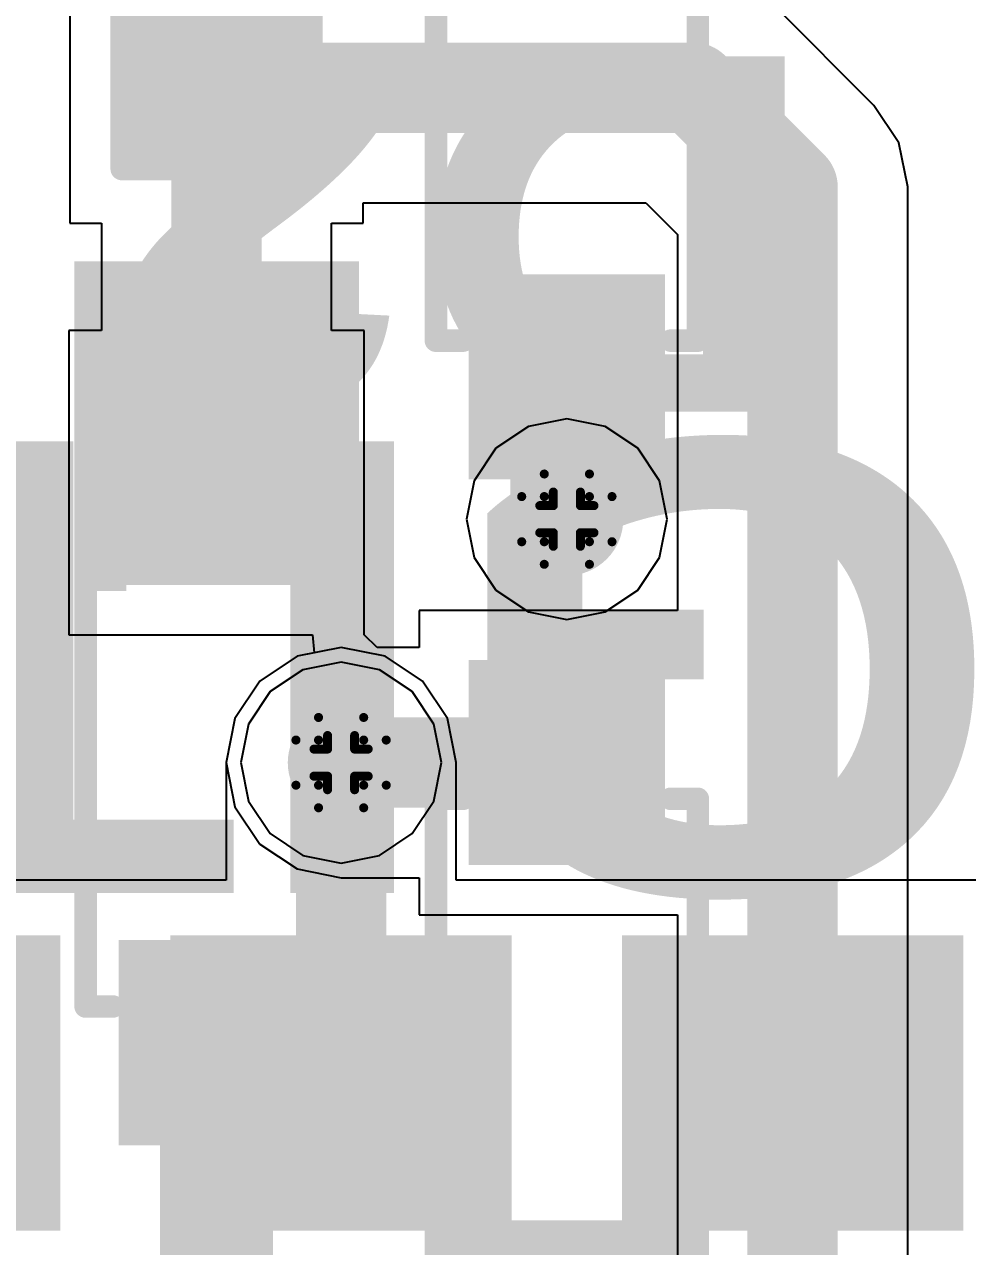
# Model space of a CAD drawing. Header units: inches. Extents: x 0 to 198, y 0 to 199.
# Drawn here: x 2.7952 to 3.0041, y 4.0289 to 4.2995 of the extents above; entities that cross this region are included whole.
import ezdxf

# ---------------------------------------------------------------- set-up
doc = ezdxf.new("R2010")
doc.units = ezdxf.units.IN
doc.header["$MEASUREMENT"] = 0
for name, color, linetype in [('Bottom Layer', 5, 'Continuous'), ('Bottom Overlay', 54, 'Continuous'), ('Bottom Paste', 16, 'Continuous'), ('Bottom Solder', 6, 'Continuous'), ('Drill Drawing', 1, 'Continuous'), ('Layer 1', 16, 'Continuous'), ('Layer 2', 76, 'Continuous'), ('Top Layer', 1, 'Continuous'), ('Top Overlay', 2, 'Continuous'), ('Top Paste', 8, 'Continuous'), ('Top Solder', 216, 'Continuous'), ('Via Holes', 16, 'Continuous')]:
    doc.layers.add(name, color=color, linetype=linetype)
doc.styles.add('Arial Black_Bold', font='', dxfattribs={"height": 0.2})
doc.styles.get('Arial Black_Bold').set_extended_font_data('Arial Black', bold=True)

# ---------------------------------------------------------------- blocks, each defined once
blk = doc.blocks.new('SFH617A_2X009T_38')
at = {"layer": 'Top Layer'}
blk.add_hatch(color=1, dxfattribs=at).paths.add_polyline_path([(-0.21752055, 0.08503865), (-0.15767805, 0.08503865), (-0.15767805, 0.01495995), (-0.21752055, 0.01495995)])
at = {"layer": 'Top Paste'}
blk.add_hatch(color=8, dxfattribs=at).paths.add_polyline_path([(-0.21752055, 0.08503865), (-0.15767805, 0.08503865), (-0.15767805, 0.01495995), (-0.21752055, 0.01495995)])
at = {"layer": 'Top Solder'}
blk.add_hatch(color=216, dxfattribs=at).paths.add_polyline_path([(-0.22027645, 0.08779455), (-0.15492215, 0.08779455), (-0.15492215, 0.01220405), (-0.22027645, 0.01220405)])
blk = doc.blocks.new('SFH617A_2X009T_40')
at = {"layer": 'Top Layer'}
for points in [[(-0.21752055, 0.08503865), (-0.15767805, 0.08503865), (-0.15767805, 0.01495995), (-0.21752055, 0.01495995)], [(-0.21752055, -0.01496135), (-0.15767805, -0.01496135), (-0.15767805, -0.08504005), (-0.21752055, -0.08504005)]]:
    blk.add_hatch(color=1, dxfattribs=at).paths.add_polyline_path(points)
at = {"layer": 'Top Paste'}
for points in [[(-0.21752055, 0.08503865), (-0.15767805, 0.08503865), (-0.15767805, 0.01495995), (-0.21752055, 0.01495995)], [(-0.21752055, -0.01496135), (-0.15767805, -0.01496135), (-0.15767805, -0.08504005), (-0.21752055, -0.08504005)]]:
    blk.add_hatch(color=8, dxfattribs=at).paths.add_polyline_path(points)
at = {"layer": 'Top Solder'}
for points in [[(-0.22027645, 0.08779455), (-0.15492215, 0.08779455), (-0.15492215, 0.01220405), (-0.22027645, 0.01220405)], [(-0.22027645, -0.01220545), (-0.15492215, -0.01220545), (-0.15492215, -0.08779595), (-0.22027645, -0.08779595)]]:
    blk.add_hatch(color=216, dxfattribs=at).paths.add_polyline_path(points)
at = {"layer": 'Top Overlay'}
for points in [[(-0.2285993, 0.0459993, 0.005, 0.005, 0), (-0.2285993, 0.0559993, 0.005, 0.005, 0)], [(-0.2235993, 0.0509993, 0.005, 0.005, 0), (-0.2285993, 0.0559993, 0.005, 0.005, 0)], [(-0.2285993, 0.0459993, 0.005, 0.005, 0), (-0.2235993, 0.0509993, 0.005, 0.005, 0)]]:
    blk.add_lwpolyline(points, format="xyseb", dxfattribs=at)
for points in [[(-0.2298493, 0.0559993, 0.0025, 0.0025, 1), (-0.2273493, 0.0559993, 0.0025, 0.0025, 1)], [(-0.2298493, 0.0559993, 0.0025, 0.0025, 1), (-0.2273493, 0.0559993, 0.0025, 0.0025, 1)], [(-0.2248493, 0.0509993, 0.0025, 0.0025, 1), (-0.2223493, 0.0509993, 0.0025, 0.0025, 1)], [(-0.2248493, 0.0509993, 0.0025, 0.0025, 1), (-0.2223493, 0.0509993, 0.0025, 0.0025, 1)], [(-0.2298493, 0.0459993, 0.0025, 0.0025, 1), (-0.2273493, 0.0459993, 0.0025, 0.0025, 1)], [(-0.2298493, 0.0459993, 0.0025, 0.0025, 1), (-0.2273493, 0.0459993, 0.0025, 0.0025, 1)]]:
    blk.add_lwpolyline(points, format="xyseb", close=True, dxfattribs=at)
blk = doc.blocks.new('R___0603_B_121')
at = {"layer": 'Bottom Layer'}
for points in [[(-0.0450004, -0.017499), (-0.0450004, 0.017501), (-0.0150004, 0.017501), (-0.0150004, -0.017499)], [(0.0149996, -0.017499), (0.0149996, 0.017501), (0.0449996, 0.017501), (0.0449996, -0.017499)]]:
    blk.add_hatch(color=5, dxfattribs=at).paths.add_polyline_path(points)
at = {"layer": 'Bottom Paste'}
for points in [[(-0.0450004, -0.017499), (-0.0450004, 0.017501), (-0.0150004, 0.017501), (-0.0150004, -0.017499)], [(0.0149996, -0.017499), (0.0149996, 0.017501), (0.0449996, 0.017501), (0.0449996, -0.017499)]]:
    blk.add_hatch(color=16, dxfattribs=at).paths.add_polyline_path(points)
at = {"layer": 'Bottom Solder'}
for points in [[(-0.0490004, -0.021499), (-0.0490004, 0.021501), (-0.0110004, 0.021501), (-0.0110004, -0.021499)], [(0.0109996, -0.021499), (0.0109996, 0.021501), (0.0489996, 0.021501), (0.0489996, -0.021499)]]:
    blk.add_hatch(color=6, dxfattribs=at).paths.add_polyline_path(points)
at = {"layer": 'Bottom Overlay'}
for points in [[(-0.0480004, -0.020999, 0.005, 0.005, 0), (-0.0480004, 0.021001, 0.005, 0.005, 0)], [(0.0479996, 0.021001, 0.005, 0.005, 0), (-0.0480004, 0.021001, 0.005, 0.005, 0)], [(0.0479996, -0.020999, 0.005, 0.005, 0), (0.0479996, 0.021001, 0.005, 0.005, 0)], [(0.0479996, -0.020999, 0.005, 0.005, 0), (-0.0480004, -0.020999, 0.005, 0.005, 0)]]:
    blk.add_lwpolyline(points, format="xyseb", dxfattribs=at)
for points in [[(-0.0492504, 0.021001, 0.0025, 0.0025, 1), (-0.0467504, 0.021001, 0.0025, 0.0025, 1)], [(-0.0492504, 0.021001, 0.0025, 0.0025, 1), (-0.0467504, 0.021001, 0.0025, 0.0025, 1)], [(0.0467496, 0.021001, 0.0025, 0.0025, 1), (0.0492496, 0.021001, 0.0025, 0.0025, 1)], [(0.0467496, 0.021001, 0.0025, 0.0025, 1), (0.0492496, 0.021001, 0.0025, 0.0025, 1)], [(-0.0492504, -0.020999, 0.0025, 0.0025, 1), (-0.0467504, -0.020999, 0.0025, 0.0025, 1)], [(-0.0492504, -0.020999, 0.0025, 0.0025, 1), (-0.0467504, -0.020999, 0.0025, 0.0025, 1)], [(0.0467496, -0.020999, 0.0025, 0.0025, 1), (0.0492496, -0.020999, 0.0025, 0.0025, 1)], [(0.0467496, -0.020999, 0.0025, 0.0025, 1), (0.0492496, -0.020999, 0.0025, 0.0025, 1)]]:
    blk.add_lwpolyline(points, format="xyseb", close=True, dxfattribs=at)
blk = doc.blocks.new('SOD_123_B_277')
at = {"layer": 'Bottom Layer'}
for points in [[(-0.0807083, -0.01771635), (-0.0807083, 0.01771675), (-0.0433067, 0.01771675), (-0.0433067, -0.01771635)], [(0.0433077, -0.01771635), (0.0433077, 0.01771675), (0.0807093, 0.01771675), (0.0807093, -0.01771635)]]:
    blk.add_hatch(color=5, dxfattribs=at).paths.add_polyline_path(points)
at = {"layer": 'Bottom Overlay'}
for points in [[(0.0379985, 0.0199868), (0.1109985, 0.0199868), (0.1109985, 0.0314828), (0.0379985, 0.0314828)], [(0.0834485, -0.0310112), (0.1109925, -0.0310112), (0.1109925, 0.0309888), (0.0834485, 0.0309888)], [(0.0380005, -0.0315072), (0.1110005, -0.0315072), (0.1110005, -0.0200112), (0.0380005, -0.0200112)]]:
    blk.add_hatch(color=54, dxfattribs=at).paths.add_polyline_path(points)
at = {"layer": 'Bottom Paste'}
for points in [[(-0.0807083, -0.01771635), (-0.0807083, 0.01771675), (-0.0433067, 0.01771675), (-0.0433067, -0.01771635)], [(0.0433077, -0.01771635), (0.0433077, 0.01771675), (0.0807093, 0.01771675), (0.0807093, -0.01771635)]]:
    blk.add_hatch(color=16, dxfattribs=at).paths.add_polyline_path(points)
at = {"layer": 'Bottom Solder'}
for points in [[(-0.0847083, -0.02171635), (-0.0847083, 0.02171675), (-0.0393067, 0.02171675), (-0.0393067, -0.02171635)], [(0.0393077, -0.02171635), (0.0393077, 0.02171675), (0.0847093, 0.02171675), (0.0847093, -0.02171635)]]:
    blk.add_hatch(color=6, dxfattribs=at).paths.add_polyline_path(points)
at = {"layer": 'Bottom Overlay'}
for points in [[(-0.0539995, 0.0290002, 0.005, 0.005, 0), (-0.0539995, 0.0230002, 0.005, 0.005, 0)], [(-0.0539995, 0.0290002, 0.005, 0.005, 0), (0.0380005, 0.0290002, 0.005, 0.005, 0)], [(-0.0539995, -0.0229998, 0.005, 0.005, 0), (-0.0539995, -0.0289998, 0.005, 0.005, 0)], [(-0.0539995, -0.0289998, 0.005, 0.005, 0), (0.0380005, -0.0289998, 0.005, 0.005, 0)]]:
    blk.add_lwpolyline(points, format="xyseb", dxfattribs=at)
for points in [[(-0.0552495, 0.0290002, 0.0025, 0.0025, 1), (-0.0527495, 0.0290002, 0.0025, 0.0025, 1)], [(-0.0552495, 0.0290002, 0.0025, 0.0025, 1), (-0.0527495, 0.0290002, 0.0025, 0.0025, 1)], [(0.0367505, 0.0290002, 0.0025, 0.0025, 1), (0.0392505, 0.0290002, 0.0025, 0.0025, 1)], [(-0.0552495, 0.0230002, 0.0025, 0.0025, 1), (-0.0527495, 0.0230002, 0.0025, 0.0025, 1)], [(-0.0552495, -0.0229998, 0.0025, 0.0025, 1), (-0.0527495, -0.0229998, 0.0025, 0.0025, 1)], [(-0.0552495, -0.0289998, 0.0025, 0.0025, 1), (-0.0527495, -0.0289998, 0.0025, 0.0025, 1)], [(-0.0552495, -0.0289998, 0.0025, 0.0025, 1), (-0.0527495, -0.0289998, 0.0025, 0.0025, 1)], [(0.0367505, -0.0289998, 0.0025, 0.0025, 1), (0.0392505, -0.0289998, 0.0025, 0.0025, 1)]]:
    blk.add_lwpolyline(points, format="xyseb", close=True, dxfattribs=at)
blk = doc.blocks.new('SOD_123_B_278')
at = {"layer": 'Bottom Layer'}
for points in [[(-0.080709, -0.01771595), (-0.080709, 0.01771715), (-0.0433074, 0.01771715), (-0.0433074, -0.01771595)], [(0.043307, -0.01771595), (0.043307, 0.01771715), (0.0807086, 0.01771715), (0.0807086, -0.01771595)]]:
    blk.add_hatch(color=5, dxfattribs=at).paths.add_polyline_path(points)
at = {"layer": 'Bottom Overlay'}
for points in [[(0.0379998, 0.0200006), (0.1109998, 0.0200006), (0.1109998, 0.0314966), (0.0379998, 0.0314966)], [(0.0834588, -0.0310004), (0.1110008, -0.0310004), (0.1110008, 0.0309996), (0.0834588, 0.0309996)], [(0.0379998, -0.0314954), (0.1109998, -0.0314954), (0.1109998, -0.0199994), (0.0379998, -0.0199994)]]:
    blk.add_hatch(color=54, dxfattribs=at).paths.add_polyline_path(points)
at = {"layer": 'Bottom Paste'}
for points in [[(-0.080709, -0.01771595), (-0.080709, 0.01771715), (-0.0433074, 0.01771715), (-0.0433074, -0.01771595)], [(0.043307, -0.01771595), (0.043307, 0.01771715), (0.0807086, 0.01771715), (0.0807086, -0.01771595)]]:
    blk.add_hatch(color=16, dxfattribs=at).paths.add_polyline_path(points)
at = {"layer": 'Bottom Solder'}
for points in [[(-0.084709, -0.02171595), (-0.084709, 0.02171715), (-0.0393074, 0.02171715), (-0.0393074, -0.02171595)], [(0.039307, -0.02171595), (0.039307, 0.02171715), (0.0847086, 0.02171715), (0.0847086, -0.02171595)]]:
    blk.add_hatch(color=6, dxfattribs=at).paths.add_polyline_path(points)
at = {"layer": 'Bottom Overlay'}
for points in [[(-0.0540002, 0.0290006, 0.005, 0.005, 0), (-0.0540002, 0.0230006, 0.005, 0.005, 0)], [(-0.0540002, 0.0290006, 0.005, 0.005, 0), (0.0379998, 0.0290006, 0.005, 0.005, 0)], [(-0.0540002, -0.0229994, 0.005, 0.005, 0), (-0.0540002, -0.0289994, 0.005, 0.005, 0)], [(-0.0540002, -0.0289994, 0.005, 0.005, 0), (0.0379998, -0.0289994, 0.005, 0.005, 0)]]:
    blk.add_lwpolyline(points, format="xyseb", dxfattribs=at)
for points in [[(-0.0552502, 0.0290006, 0.0025, 0.0025, 1), (-0.0527502, 0.0290006, 0.0025, 0.0025, 1)], [(-0.0552502, 0.0290006, 0.0025, 0.0025, 1), (-0.0527502, 0.0290006, 0.0025, 0.0025, 1)], [(0.0367498, 0.0290006, 0.0025, 0.0025, 1), (0.0392498, 0.0290006, 0.0025, 0.0025, 1)], [(-0.0552502, 0.0230006, 0.0025, 0.0025, 1), (-0.0527502, 0.0230006, 0.0025, 0.0025, 1)], [(-0.0552502, -0.0229994, 0.0025, 0.0025, 1), (-0.0527502, -0.0229994, 0.0025, 0.0025, 1)], [(-0.0552502, -0.0289994, 0.0025, 0.0025, 1), (-0.0527502, -0.0289994, 0.0025, 0.0025, 1)], [(-0.0552502, -0.0289994, 0.0025, 0.0025, 1), (-0.0527502, -0.0289994, 0.0025, 0.0025, 1)], [(0.0367498, -0.0289994, 0.0025, 0.0025, 1), (0.0392498, -0.0289994, 0.0025, 0.0025, 1)]]:
    blk.add_lwpolyline(points, format="xyseb", close=True, dxfattribs=at)
blk = doc.blocks.new('SOD_123_B_280')
at = {"layer": 'Bottom Layer'}
for points in [[(-0.0807086, -0.01771715), (-0.0807086, 0.01771595), (-0.043307, 0.01771595), (-0.043307, -0.01771715)], [(0.0433074, -0.01771715), (0.0433074, 0.01771595), (0.080709, 0.01771595), (0.080709, -0.01771715)]]:
    blk.add_hatch(color=5, dxfattribs=at).paths.add_polyline_path(points)
at = {"layer": 'Bottom Overlay'}
for points in [[(0.0379982, 0.0199994), (0.1109982, 0.0199994), (0.1109982, 0.0314954), (0.0379982, 0.0314954)], [(0.0834552, -0.0309976), (0.1109972, -0.0309976), (0.1109972, 0.0310024), (0.0834552, 0.0310024)], [(0.0380002, -0.0314966), (0.1110002, -0.0314966), (0.1110002, -0.0200006), (0.0380002, -0.0200006)]]:
    blk.add_hatch(color=54, dxfattribs=at).paths.add_polyline_path(points)
at = {"layer": 'Bottom Paste'}
for points in [[(-0.0807086, -0.01771715), (-0.0807086, 0.01771595), (-0.043307, 0.01771595), (-0.043307, -0.01771715)], [(0.0433074, -0.01771715), (0.0433074, 0.01771595), (0.080709, 0.01771595), (0.080709, -0.01771715)]]:
    blk.add_hatch(color=16, dxfattribs=at).paths.add_polyline_path(points)
at = {"layer": 'Bottom Solder'}
for points in [[(-0.0847086, -0.02171715), (-0.0847086, 0.02171595), (-0.039307, 0.02171595), (-0.039307, -0.02171715)], [(0.0393074, -0.02171715), (0.0393074, 0.02171595), (0.084709, 0.02171595), (0.084709, -0.02171715)]]:
    blk.add_hatch(color=6, dxfattribs=at).paths.add_polyline_path(points)
at = {"layer": 'Bottom Overlay'}
for points in [[(-0.0539998, 0.0229994, 0.005, 0.005, 0), (-0.0539998, 0.0289994, 0.005, 0.005, 0)], [(0.0380002, 0.0289994, 0.005, 0.005, 0), (-0.0539998, 0.0289994, 0.005, 0.005, 0)], [(-0.0539998, -0.0290006, 0.005, 0.005, 0), (-0.0539998, -0.0230006, 0.005, 0.005, 0)], [(0.0380002, -0.0290006, 0.005, 0.005, 0), (-0.0539998, -0.0290006, 0.005, 0.005, 0)]]:
    blk.add_lwpolyline(points, format="xyseb", dxfattribs=at)
for points in [[(-0.0552498, 0.0289994, 0.0025, 0.0025, 1), (-0.0527498, 0.0289994, 0.0025, 0.0025, 1)], [(-0.0552498, 0.0289994, 0.0025, 0.0025, 1), (-0.0527498, 0.0289994, 0.0025, 0.0025, 1)], [(0.0367502, 0.0289994, 0.0025, 0.0025, 1), (0.0392502, 0.0289994, 0.0025, 0.0025, 1)], [(-0.0552498, 0.0229994, 0.0025, 0.0025, 1), (-0.0527498, 0.0229994, 0.0025, 0.0025, 1)], [(-0.0552498, -0.0230006, 0.0025, 0.0025, 1), (-0.0527498, -0.0230006, 0.0025, 0.0025, 1)], [(-0.0552498, -0.0290006, 0.0025, 0.0025, 1), (-0.0527498, -0.0290006, 0.0025, 0.0025, 1)], [(-0.0552498, -0.0290006, 0.0025, 0.0025, 1), (-0.0527498, -0.0290006, 0.0025, 0.0025, 1)], [(0.0367502, -0.0290006, 0.0025, 0.0025, 1), (0.0392502, -0.0290006, 0.0025, 0.0025, 1)]]:
    blk.add_lwpolyline(points, format="xyseb", close=True, dxfattribs=at)

msp = doc.modelspace()

# ---------------------------------------------------------------- hatches: boundary and pattern name
at = {"layer": 'Bottom Layer'}
h = msp.add_hatch(color=5, dxfattribs=at)
edge = h.paths.add_edge_path()
edge.add_arc((2.9153102, 4.19), 0.011811, 0, 360)
h = msp.add_hatch(color=5, dxfattribs=at)
edge = h.paths.add_edge_path()
edge.add_arc((2.8653096, 4.1360874), 0.011811, 0, 360)
at = {"layer": 'Layer 1'}
h = msp.add_hatch(color=16, dxfattribs=at)
edge = h.paths.add_edge_path()
edge.add_arc((2.9153102, 4.19), 0.011811, 0, 360)
h = msp.add_hatch(color=16, dxfattribs=at)
edge = h.paths.add_edge_path()
edge.add_arc((2.8653096, 4.1360874), 0.011811, 0, 360)
at = {"layer": 'Layer 2'}
h = msp.add_hatch(color=76, dxfattribs=at)
edge = h.paths.add_edge_path()
edge.add_arc((2.9153102, 4.19), 0.011811, 0, 360)
h = msp.add_hatch(color=76, dxfattribs=at)
edge = h.paths.add_edge_path()
edge.add_arc((2.8653096, 4.1360874), 0.011811, 0, 360)
at = {"layer": 'Top Layer'}
h = msp.add_hatch(color=1, dxfattribs=at)
edge = h.paths.add_edge_path()
edge.add_arc((2.9153102, 4.19), 0.011811, 0, 360)
h = msp.add_hatch(color=1, dxfattribs=at)
edge = h.paths.add_edge_path()
edge.add_arc((2.8653096, 4.1360874), 0.011811, 0, 360)
at = {"layer": 'Via Holes'}
h = msp.add_hatch(color=7, dxfattribs=at)
edge = h.paths.add_edge_path()
edge.add_arc((2.9153102, 4.19), 0.0059055, 0, 360)
h = msp.add_hatch(color=7, dxfattribs=at)
edge = h.paths.add_edge_path()
edge.add_arc((2.8653096, 4.1360874), 0.0059055, 0, 360)

# ---------------------------------------------------------------- linework, layer by layer
at = {"layer": 'Bottom Layer'}
for p, q in [((2.8052276, 4.3155359), (2.8052276, 4.2555359)), ((2.9833336, 4.2815808), (2.9613545, 4.3035599)), ((2.9888591, 4.2733114), (2.9833336, 4.2815808)), ((2.9907994, 4.2635568), (2.9888591, 4.2733114)), ((2.9907994, 3.9960398), (2.9907994, 4.2635568)), ((2.8702276, 4.2555359), (2.8702276, 4.2600461)), ((2.8702276, 4.2600461), (2.9327723, 4.2600461)), ((2.9327723, 4.2600461), (2.9398198, 4.2529986)), ((2.8052276, 4.2555359), (2.8122388, 4.2555359)), ((2.8122388, 4.2555359), (2.8122388, 4.2317967)), ((2.8632184, 4.2317967), (2.8632184, 4.2555359)), ((2.8632184, 4.2555359), (2.8702276, 4.2555359)), ((2.9398198, 4.2529986), (2.9398198, 4.1697861)), ((2.8122388, 4.2317967), (2.8050131, 4.2317967)), ((2.8050131, 4.2317967), (2.8050131, 4.1643951)), ((2.8704461, 4.2317967), (2.8632184, 4.2317967)), ((2.8704461, 4.1643952), (2.8704461, 4.2317967)), ((2.9398198, 4.1697861), (2.8825931, 4.1697861)), ((2.8825931, 4.1697861), (2.8825931, 4.1615772)), ((2.8050131, 4.1643951), (2.8589728, 4.1643951)), ((2.8589728, 4.1643951), (2.8593667, 4.1603951)), ((2.8732789, 4.1615772), (2.8704461, 4.1643952)), ((2.8555551, 4.1596369), (2.8472856, 4.1541114)), ((2.8593667, 4.1603951), (2.8555551, 4.1596369)), ((2.8825931, 4.1615772), (2.8732789, 4.1615772)), ((2.8472856, 4.1541114), (2.8417601, 4.1458419)), ((2.8417601, 4.1458419), (2.8398198, 4.1360874)), ((2.8398198, 4.1360874), (2.8417601, 4.1263329)), ((2.8417601, 4.1263329), (2.8472856, 4.1180634)), ((2.8472856, 4.1180634), (2.8555551, 4.1125379)), ((2.8555551, 4.1125379), (2.8653096, 4.1105976)), ((2.8653096, 4.1105976), (2.8825931, 4.1105976)), ((2.8825931, 4.1105976), (2.8825931, 4.1023845)), ((2.8825931, 4.1023845), (2.9398198, 4.1023845)), ((2.9398198, 4.1023845), (2.9398198, 3.9960398))]:
    msp.add_line(p, q, dxfattribs=at)
for points in [[(2.8377276, 4.2855359, 0.02, 0.02, 0), (2.9433305, 4.2855359, 0.02, 0.02, 0)], [(2.8377276, 4.2855359, 0.02, 0.02, 0), (2.8377286, 4.2855349, 0.02, 0.02, 0)], [(2.8377286, 4.1980969, 0.02, 0.02, 0), (2.8377286, 4.2855349, 0.02, 0.02, 0)], [(2.9433305, 4.2855359, 0.02, 0.02, 0), (2.9653096, 4.2635568, 0.02, 0.02, 0)], [(2.9653096, 3.9960398, 0.02, 0.02, 0), (2.9653096, 4.2635568, 0.02, 0.02, 0)], [(2.9153096, 4.2215199, 0.025, 0.025, 0), (2.9153102, 4.2215193, 0.025, 0.025, 0)], [(2.9153102, 4.19, 0.025, 0.025, 0), (2.9153102, 4.2215193, 0.025, 0.025, 0)], [(2.8377286, 4.1980969, 0.02, 0.02, 0), (2.8377296, 4.1980959, 0.02, 0.02, 0)], [(2.8653096, 4.1360874, 0.02, 0.02, 0), (2.9153096, 4.1360874, 0.02, 0.02, 0)], [(2.8377296, 3.95, 0.025, 0.025, 0), (2.8377296, 4.0740799, 0.025, 0.025, 0)]]:
    msp.add_lwpolyline(points, format="xyseb", dxfattribs=at)
for points in [[(2.8327276, 4.2855359, 0.01, 0.01, 1), (2.8427276, 4.2855359, 0.01, 0.01, 1)], [(2.8327276, 4.2855359, 0.01, 0.01, 1), (2.8427276, 4.2855359, 0.01, 0.01, 1)], [(2.8327286, 4.2855349, 0.01, 0.01, 1), (2.8427286, 4.2855349, 0.01, 0.01, 1)], [(2.8327286, 4.2855349, 0.01, 0.01, 1), (2.8427286, 4.2855349, 0.01, 0.01, 1)], [(2.9383305, 4.2855359, 0.01, 0.01, 1), (2.9483305, 4.2855359, 0.01, 0.01, 1)], [(2.9383305, 4.2855359, 0.01, 0.01, 1), (2.9483305, 4.2855359, 0.01, 0.01, 1)], [(2.9603096, 4.2635568, 0.01, 0.01, 1), (2.9703096, 4.2635568, 0.01, 0.01, 1)], [(2.9603096, 4.2635568, 0.01, 0.01, 1), (2.9703096, 4.2635568, 0.01, 0.01, 1)], [(2.9090596, 4.2215199, 0.0125, 0.0125, 1), (2.9215596, 4.2215199, 0.0125, 0.0125, 1)], [(2.9090602, 4.2215193, 0.0125, 0.0125, 1), (2.9215602, 4.2215193, 0.0125, 0.0125, 1)], [(2.9090602, 4.2215193, 0.0125, 0.0125, 1), (2.9215602, 4.2215193, 0.0125, 0.0125, 1)], [(2.8327286, 4.1980969, 0.01, 0.01, 1), (2.8427286, 4.1980969, 0.01, 0.01, 1)], [(2.8327286, 4.1980969, 0.01, 0.01, 1), (2.8427286, 4.1980969, 0.01, 0.01, 1)], [(2.8327296, 4.1980959, 0.01, 0.01, 1), (2.8427296, 4.1980959, 0.01, 0.01, 1)], [(2.9090602, 4.19, 0.0125, 0.0125, 1), (2.9215602, 4.19, 0.0125, 0.0125, 1)], [(2.8603096, 4.1360874, 0.01, 0.01, 1), (2.8703096, 4.1360874, 0.01, 0.01, 1)], [(2.9103096, 4.1360874, 0.01, 0.01, 1), (2.9203096, 4.1360874, 0.01, 0.01, 1)], [(2.8314796, 4.0740799, 0.0125, 0.0125, 1), (2.8439796, 4.0740799, 0.0125, 0.0125, 1)]]:
    msp.add_lwpolyline(points, format="xyseb", close=True, dxfattribs=at)
at = {"layer": 'Drill Drawing'}
for points in [[(2.9103102, 4.195, 0.002, 0.002, 0), (2.9103102, 4.2, 0.002, 0.002, 0)], [(2.9103102, 4.2, 0.002, 0.002, 0), (2.9203102, 4.2, 0.002, 0.002, 0)], [(2.9203102, 4.195, 0.002, 0.002, 0), (2.9203102, 4.2, 0.002, 0.002, 0)], [(2.9053102, 4.185, 0.002, 0.002, 0), (2.9053102, 4.195, 0.002, 0.002, 0)], [(2.9053102, 4.195, 0.002, 0.002, 0), (2.9103102, 4.195, 0.002, 0.002, 0)], [(2.9123102, 4.193, 0.002, 0.002, 0), (2.9123102, 4.196, 0.002, 0.002, 0)], [(2.9123102, 4.196, 0.002, 0.002, 0), (2.9183102, 4.196, 0.002, 0.002, 0)], [(2.9183102, 4.193, 0.002, 0.002, 0), (2.9183102, 4.196, 0.002, 0.002, 0)], [(2.9203102, 4.195, 0.002, 0.002, 0), (2.9253102, 4.195, 0.002, 0.002, 0)], [(2.9253102, 4.185, 0.002, 0.002, 0), (2.9253102, 4.195, 0.002, 0.002, 0)], [(2.9093102, 4.187, 0.002, 0.002, 0), (2.9093102, 4.193, 0.002, 0.002, 0)], [(2.9093102, 4.193, 0.002, 0.002, 0), (2.9123102, 4.193, 0.002, 0.002, 0)], [(2.9183102, 4.193, 0.002, 0.002, 0), (2.9213102, 4.193, 0.002, 0.002, 0)], [(2.9213102, 4.187, 0.002, 0.002, 0), (2.9213102, 4.193, 0.002, 0.002, 0)], [(2.9093102, 4.187, 0.002, 0.002, 0), (2.9123102, 4.187, 0.002, 0.002, 0)], [(2.9123102, 4.184, 0.002, 0.002, 0), (2.9123102, 4.187, 0.002, 0.002, 0)], [(2.9183102, 4.187, 0.002, 0.002, 0), (2.9213102, 4.187, 0.002, 0.002, 0)], [(2.9183102, 4.184, 0.002, 0.002, 0), (2.9183102, 4.187, 0.002, 0.002, 0)], [(2.9053102, 4.185, 0.002, 0.002, 0), (2.9103102, 4.185, 0.002, 0.002, 0)], [(2.9103102, 4.18, 0.002, 0.002, 0), (2.9103102, 4.185, 0.002, 0.002, 0)], [(2.9123102, 4.184, 0.002, 0.002, 0), (2.9183102, 4.184, 0.002, 0.002, 0)], [(2.9203102, 4.185, 0.002, 0.002, 0), (2.9253102, 4.185, 0.002, 0.002, 0)], [(2.9203102, 4.18, 0.002, 0.002, 0), (2.9203102, 4.185, 0.002, 0.002, 0)], [(2.9103102, 4.18, 0.002, 0.002, 0), (2.9203102, 4.18, 0.002, 0.002, 0)], [(2.8603096, 4.1410874, 0.002, 0.002, 0), (2.8603096, 4.1460874, 0.002, 0.002, 0)], [(2.8603096, 4.1460874, 0.002, 0.002, 0), (2.8703096, 4.1460874, 0.002, 0.002, 0)], [(2.8703096, 4.1410874, 0.002, 0.002, 0), (2.8703096, 4.1460874, 0.002, 0.002, 0)], [(2.8553096, 4.1310874, 0.002, 0.002, 0), (2.8553096, 4.1410874, 0.002, 0.002, 0)], [(2.8553096, 4.1410874, 0.002, 0.002, 0), (2.8603096, 4.1410874, 0.002, 0.002, 0)], [(2.8623096, 4.1390874, 0.002, 0.002, 0), (2.8623096, 4.1420874, 0.002, 0.002, 0)], [(2.8623096, 4.1420874, 0.002, 0.002, 0), (2.8683096, 4.1420874, 0.002, 0.002, 0)], [(2.8683096, 4.1390874, 0.002, 0.002, 0), (2.8683096, 4.1420874, 0.002, 0.002, 0)], [(2.8703096, 4.1410874, 0.002, 0.002, 0), (2.8753096, 4.1410874, 0.002, 0.002, 0)], [(2.8753096, 4.1310874, 0.002, 0.002, 0), (2.8753096, 4.1410874, 0.002, 0.002, 0)], [(2.8593096, 4.1330874, 0.002, 0.002, 0), (2.8593096, 4.1390874, 0.002, 0.002, 0)], [(2.8593096, 4.1390874, 0.002, 0.002, 0), (2.8623096, 4.1390874, 0.002, 0.002, 0)], [(2.8683096, 4.1390874, 0.002, 0.002, 0), (2.8713096, 4.1390874, 0.002, 0.002, 0)], [(2.8713096, 4.1330874, 0.002, 0.002, 0), (2.8713096, 4.1390874, 0.002, 0.002, 0)], [(2.8593096, 4.1330874, 0.002, 0.002, 0), (2.8623096, 4.1330874, 0.002, 0.002, 0)], [(2.8623096, 4.1300874, 0.002, 0.002, 0), (2.8623096, 4.1330874, 0.002, 0.002, 0)], [(2.8683096, 4.1330874, 0.002, 0.002, 0), (2.8713096, 4.1330874, 0.002, 0.002, 0)], [(2.8683096, 4.1300874, 0.002, 0.002, 0), (2.8683096, 4.1330874, 0.002, 0.002, 0)], [(2.8553096, 4.1310874, 0.002, 0.002, 0), (2.8603096, 4.1310874, 0.002, 0.002, 0)], [(2.8603096, 4.1260874, 0.002, 0.002, 0), (2.8603096, 4.1310874, 0.002, 0.002, 0)], [(2.8623096, 4.1300874, 0.002, 0.002, 0), (2.8683096, 4.1300874, 0.002, 0.002, 0)], [(2.8703096, 4.1310874, 0.002, 0.002, 0), (2.8753096, 4.1310874, 0.002, 0.002, 0)], [(2.8703096, 4.1260874, 0.002, 0.002, 0), (2.8703096, 4.1310874, 0.002, 0.002, 0)], [(2.8603096, 4.1260874, 0.002, 0.002, 0), (2.8703096, 4.1260874, 0.002, 0.002, 0)]]:
    msp.add_lwpolyline(points, format="xyseb", dxfattribs=at)
for points in [[(2.9098102, 4.2, 0.001, 0.001, 1), (2.9108102, 4.2, 0.001, 0.001, 1)], [(2.9098102, 4.2, 0.001, 0.001, 1), (2.9108102, 4.2, 0.001, 0.001, 1)], [(2.9198102, 4.2, 0.001, 0.001, 1), (2.9208102, 4.2, 0.001, 0.001, 1)], [(2.9198102, 4.2, 0.001, 0.001, 1), (2.9208102, 4.2, 0.001, 0.001, 1)], [(2.9048102, 4.195, 0.001, 0.001, 1), (2.9058102, 4.195, 0.001, 0.001, 1)], [(2.9048102, 4.195, 0.001, 0.001, 1), (2.9058102, 4.195, 0.001, 0.001, 1)], [(2.9098102, 4.195, 0.001, 0.001, 1), (2.9108102, 4.195, 0.001, 0.001, 1)], [(2.9098102, 4.195, 0.001, 0.001, 1), (2.9108102, 4.195, 0.001, 0.001, 1)], [(2.9118102, 4.196, 0.001, 0.001, 1), (2.9128102, 4.196, 0.001, 0.001, 1)], [(2.9118102, 4.196, 0.001, 0.001, 1), (2.9128102, 4.196, 0.001, 0.001, 1)], [(2.9178102, 4.196, 0.001, 0.001, 1), (2.9188102, 4.196, 0.001, 0.001, 1)], [(2.9178102, 4.196, 0.001, 0.001, 1), (2.9188102, 4.196, 0.001, 0.001, 1)], [(2.9198102, 4.195, 0.001, 0.001, 1), (2.9208102, 4.195, 0.001, 0.001, 1)], [(2.9198102, 4.195, 0.001, 0.001, 1), (2.9208102, 4.195, 0.001, 0.001, 1)], [(2.9248102, 4.195, 0.001, 0.001, 1), (2.9258102, 4.195, 0.001, 0.001, 1)], [(2.9248102, 4.195, 0.001, 0.001, 1), (2.9258102, 4.195, 0.001, 0.001, 1)], [(2.9088102, 4.193, 0.001, 0.001, 1), (2.9098102, 4.193, 0.001, 0.001, 1)], [(2.9088102, 4.193, 0.001, 0.001, 1), (2.9098102, 4.193, 0.001, 0.001, 1)], [(2.9118102, 4.193, 0.001, 0.001, 1), (2.9128102, 4.193, 0.001, 0.001, 1)], [(2.9118102, 4.193, 0.001, 0.001, 1), (2.9128102, 4.193, 0.001, 0.001, 1)], [(2.9178102, 4.193, 0.001, 0.001, 1), (2.9188102, 4.193, 0.001, 0.001, 1)], [(2.9178102, 4.193, 0.001, 0.001, 1), (2.9188102, 4.193, 0.001, 0.001, 1)], [(2.9208102, 4.193, 0.001, 0.001, 1), (2.9218102, 4.193, 0.001, 0.001, 1)], [(2.9208102, 4.193, 0.001, 0.001, 1), (2.9218102, 4.193, 0.001, 0.001, 1)], [(2.9088102, 4.187, 0.001, 0.001, 1), (2.9098102, 4.187, 0.001, 0.001, 1)], [(2.9088102, 4.187, 0.001, 0.001, 1), (2.9098102, 4.187, 0.001, 0.001, 1)], [(2.9118102, 4.187, 0.001, 0.001, 1), (2.9128102, 4.187, 0.001, 0.001, 1)], [(2.9118102, 4.187, 0.001, 0.001, 1), (2.9128102, 4.187, 0.001, 0.001, 1)], [(2.9178102, 4.187, 0.001, 0.001, 1), (2.9188102, 4.187, 0.001, 0.001, 1)], [(2.9178102, 4.187, 0.001, 0.001, 1), (2.9188102, 4.187, 0.001, 0.001, 1)], [(2.9208102, 4.187, 0.001, 0.001, 1), (2.9218102, 4.187, 0.001, 0.001, 1)], [(2.9208102, 4.187, 0.001, 0.001, 1), (2.9218102, 4.187, 0.001, 0.001, 1)], [(2.9048102, 4.185, 0.001, 0.001, 1), (2.9058102, 4.185, 0.001, 0.001, 1)], [(2.9048102, 4.185, 0.001, 0.001, 1), (2.9058102, 4.185, 0.001, 0.001, 1)], [(2.9098102, 4.185, 0.001, 0.001, 1), (2.9108102, 4.185, 0.001, 0.001, 1)], [(2.9098102, 4.185, 0.001, 0.001, 1), (2.9108102, 4.185, 0.001, 0.001, 1)], [(2.9118102, 4.184, 0.001, 0.001, 1), (2.9128102, 4.184, 0.001, 0.001, 1)], [(2.9118102, 4.184, 0.001, 0.001, 1), (2.9128102, 4.184, 0.001, 0.001, 1)], [(2.9178102, 4.184, 0.001, 0.001, 1), (2.9188102, 4.184, 0.001, 0.001, 1)], [(2.9178102, 4.184, 0.001, 0.001, 1), (2.9188102, 4.184, 0.001, 0.001, 1)], [(2.9198102, 4.185, 0.001, 0.001, 1), (2.9208102, 4.185, 0.001, 0.001, 1)], [(2.9198102, 4.185, 0.001, 0.001, 1), (2.9208102, 4.185, 0.001, 0.001, 1)], [(2.9248102, 4.185, 0.001, 0.001, 1), (2.9258102, 4.185, 0.001, 0.001, 1)], [(2.9248102, 4.185, 0.001, 0.001, 1), (2.9258102, 4.185, 0.001, 0.001, 1)], [(2.9098102, 4.18, 0.001, 0.001, 1), (2.9108102, 4.18, 0.001, 0.001, 1)], [(2.9098102, 4.18, 0.001, 0.001, 1), (2.9108102, 4.18, 0.001, 0.001, 1)], [(2.9198102, 4.18, 0.001, 0.001, 1), (2.9208102, 4.18, 0.001, 0.001, 1)], [(2.9198102, 4.18, 0.001, 0.001, 1), (2.9208102, 4.18, 0.001, 0.001, 1)], [(2.8598096, 4.1460874, 0.001, 0.001, 1), (2.8608096, 4.1460874, 0.001, 0.001, 1)], [(2.8598096, 4.1460874, 0.001, 0.001, 1), (2.8608096, 4.1460874, 0.001, 0.001, 1)], [(2.8698096, 4.1460874, 0.001, 0.001, 1), (2.8708096, 4.1460874, 0.001, 0.001, 1)], [(2.8698096, 4.1460874, 0.001, 0.001, 1), (2.8708096, 4.1460874, 0.001, 0.001, 1)], [(2.8548096, 4.1410874, 0.001, 0.001, 1), (2.8558096, 4.1410874, 0.001, 0.001, 1)], [(2.8548096, 4.1410874, 0.001, 0.001, 1), (2.8558096, 4.1410874, 0.001, 0.001, 1)], [(2.8598096, 4.1410874, 0.001, 0.001, 1), (2.8608096, 4.1410874, 0.001, 0.001, 1)], [(2.8598096, 4.1410874, 0.001, 0.001, 1), (2.8608096, 4.1410874, 0.001, 0.001, 1)], [(2.8618096, 4.1420874, 0.001, 0.001, 1), (2.8628096, 4.1420874, 0.001, 0.001, 1)], [(2.8618096, 4.1420874, 0.001, 0.001, 1), (2.8628096, 4.1420874, 0.001, 0.001, 1)], [(2.8678096, 4.1420874, 0.001, 0.001, 1), (2.8688096, 4.1420874, 0.001, 0.001, 1)], [(2.8678096, 4.1420874, 0.001, 0.001, 1), (2.8688096, 4.1420874, 0.001, 0.001, 1)], [(2.8698096, 4.1410874, 0.001, 0.001, 1), (2.8708096, 4.1410874, 0.001, 0.001, 1)], [(2.8698096, 4.1410874, 0.001, 0.001, 1), (2.8708096, 4.1410874, 0.001, 0.001, 1)], [(2.8748096, 4.1410874, 0.001, 0.001, 1), (2.8758096, 4.1410874, 0.001, 0.001, 1)], [(2.8748096, 4.1410874, 0.001, 0.001, 1), (2.8758096, 4.1410874, 0.001, 0.001, 1)], [(2.8588096, 4.1390874, 0.001, 0.001, 1), (2.8598096, 4.1390874, 0.001, 0.001, 1)], [(2.8588096, 4.1390874, 0.001, 0.001, 1), (2.8598096, 4.1390874, 0.001, 0.001, 1)], [(2.8618096, 4.1390874, 0.001, 0.001, 1), (2.8628096, 4.1390874, 0.001, 0.001, 1)], [(2.8618096, 4.1390874, 0.001, 0.001, 1), (2.8628096, 4.1390874, 0.001, 0.001, 1)], [(2.8678096, 4.1390874, 0.001, 0.001, 1), (2.8688096, 4.1390874, 0.001, 0.001, 1)], [(2.8678096, 4.1390874, 0.001, 0.001, 1), (2.8688096, 4.1390874, 0.001, 0.001, 1)], [(2.8708096, 4.1390874, 0.001, 0.001, 1), (2.8718096, 4.1390874, 0.001, 0.001, 1)], [(2.8708096, 4.1390874, 0.001, 0.001, 1), (2.8718096, 4.1390874, 0.001, 0.001, 1)], [(2.8588096, 4.1330874, 0.001, 0.001, 1), (2.8598096, 4.1330874, 0.001, 0.001, 1)], [(2.8588096, 4.1330874, 0.001, 0.001, 1), (2.8598096, 4.1330874, 0.001, 0.001, 1)], [(2.8618096, 4.1330874, 0.001, 0.001, 1), (2.8628096, 4.1330874, 0.001, 0.001, 1)], [(2.8618096, 4.1330874, 0.001, 0.001, 1), (2.8628096, 4.1330874, 0.001, 0.001, 1)], [(2.8678096, 4.1330874, 0.001, 0.001, 1), (2.8688096, 4.1330874, 0.001, 0.001, 1)], [(2.8678096, 4.1330874, 0.001, 0.001, 1), (2.8688096, 4.1330874, 0.001, 0.001, 1)], [(2.8708096, 4.1330874, 0.001, 0.001, 1), (2.8718096, 4.1330874, 0.001, 0.001, 1)], [(2.8708096, 4.1330874, 0.001, 0.001, 1), (2.8718096, 4.1330874, 0.001, 0.001, 1)], [(2.8548096, 4.1310874, 0.001, 0.001, 1), (2.8558096, 4.1310874, 0.001, 0.001, 1)], [(2.8548096, 4.1310874, 0.001, 0.001, 1), (2.8558096, 4.1310874, 0.001, 0.001, 1)], [(2.8598096, 4.1310874, 0.001, 0.001, 1), (2.8608096, 4.1310874, 0.001, 0.001, 1)], [(2.8598096, 4.1310874, 0.001, 0.001, 1), (2.8608096, 4.1310874, 0.001, 0.001, 1)], [(2.8618096, 4.1300874, 0.001, 0.001, 1), (2.8628096, 4.1300874, 0.001, 0.001, 1)], [(2.8618096, 4.1300874, 0.001, 0.001, 1), (2.8628096, 4.1300874, 0.001, 0.001, 1)], [(2.8678096, 4.1300874, 0.001, 0.001, 1), (2.8688096, 4.1300874, 0.001, 0.001, 1)], [(2.8678096, 4.1300874, 0.001, 0.001, 1), (2.8688096, 4.1300874, 0.001, 0.001, 1)], [(2.8698096, 4.1310874, 0.001, 0.001, 1), (2.8708096, 4.1310874, 0.001, 0.001, 1)], [(2.8698096, 4.1310874, 0.001, 0.001, 1), (2.8708096, 4.1310874, 0.001, 0.001, 1)], [(2.8748096, 4.1310874, 0.001, 0.001, 1), (2.8758096, 4.1310874, 0.001, 0.001, 1)], [(2.8748096, 4.1310874, 0.001, 0.001, 1), (2.8758096, 4.1310874, 0.001, 0.001, 1)], [(2.8598096, 4.1260874, 0.001, 0.001, 1), (2.8608096, 4.1260874, 0.001, 0.001, 1)], [(2.8598096, 4.1260874, 0.001, 0.001, 1), (2.8608096, 4.1260874, 0.001, 0.001, 1)], [(2.8698096, 4.1260874, 0.001, 0.001, 1), (2.8708096, 4.1260874, 0.001, 0.001, 1)], [(2.8698096, 4.1260874, 0.001, 0.001, 1), (2.8708096, 4.1260874, 0.001, 0.001, 1)]]:
    msp.add_lwpolyline(points, format="xyseb", close=True, dxfattribs=at)
at = {"layer": 'Layer 1'}
for p, q in [((2.8653096, 4.1583257), (2.8567994, 4.1566329)), ((2.8738198, 4.1566329), (2.8653096, 4.1583257)), ((2.8567994, 4.1566329), (2.8495847, 4.1518123)), ((2.8810345, 4.1518123), (2.8738198, 4.1566329)), ((2.8495847, 4.1518123), (2.8447641, 4.1445976)), ((2.8858551, 4.1445976), (2.8810345, 4.1518123)), ((2.8447641, 4.1445976), (2.8430713, 4.1360874)), ((2.8875479, 4.1360874), (2.8858551, 4.1445976)), ((2.8430713, 4.1360874), (2.8447641, 4.1275772)), ((2.8858551, 4.1275772), (2.8875479, 4.1360874)), ((2.8447641, 4.1275772), (2.8495847, 4.1203625)), ((2.8810345, 4.1203625), (2.8858551, 4.1275772)), ((2.8495847, 4.1203625), (2.8567994, 4.1155419)), ((2.8738198, 4.1155419), (2.8810345, 4.1203625)), ((2.8567994, 4.1155419), (2.8653096, 4.1138491)), ((2.8653096, 4.1138491), (2.8738198, 4.1155419))]:
    msp.add_line(p, q, dxfattribs=at)
at = {"layer": 'Layer 2'}
for p, q in [((2.9153102, 4.2122383), (2.9068, 4.2105455)), ((2.9238204, 4.2105455), (2.9153102, 4.2122383)), ((2.9068, 4.2105455), (2.8995853, 4.2057249)), ((2.9310351, 4.2057249), (2.9238204, 4.2105455)), ((2.8995853, 4.2057249), (2.8947647, 4.1985102)), ((2.9358557, 4.1985102), (2.9310351, 4.2057249)), ((2.8947647, 4.1985102), (2.8930719, 4.19)), ((2.9375485, 4.19), (2.9358557, 4.1985102)), ((2.8930719, 4.19), (2.8947647, 4.1814898)), ((2.9358557, 4.1814898), (2.9375485, 4.19)), ((2.8947647, 4.1814898), (2.8995853, 4.1742751)), ((2.9310351, 4.1742751), (2.9358557, 4.1814898)), ((2.8995853, 4.1742751), (2.9068, 4.1694545)), ((2.9238204, 4.1694545), (2.9310351, 4.1742751)), ((2.9068, 4.1694545), (2.9153102, 4.1677617)), ((2.9153102, 4.1677617), (2.9238204, 4.1694545)), ((2.8653096, 4.1583257), (2.8567994, 4.1566329)), ((2.8738198, 4.1566329), (2.8653096, 4.1583257)), ((2.8567994, 4.1566329), (2.8495847, 4.1518123)), ((2.8810345, 4.1518123), (2.8738198, 4.1566329)), ((2.8495847, 4.1518123), (2.8447641, 4.1445976)), ((2.8858551, 4.1445976), (2.8810345, 4.1518123)), ((2.8447641, 4.1445976), (2.8430713, 4.1360874)), ((2.8875479, 4.1360874), (2.8858551, 4.1445976)), ((2.8430713, 4.1360874), (2.8447641, 4.1275772)), ((2.8858551, 4.1275772), (2.8875479, 4.1360874)), ((2.8447641, 4.1275772), (2.8495847, 4.1203625)), ((2.8810345, 4.1203625), (2.8858551, 4.1275772)), ((2.8495847, 4.1203625), (2.8567994, 4.1155419)), ((2.8738198, 4.1155419), (2.8810345, 4.1203625)), ((2.8567994, 4.1155419), (2.8653096, 4.1138491)), ((2.8653096, 4.1138491), (2.8738198, 4.1155419))]:
    msp.add_line(p, q, dxfattribs=at)
at = {"layer": 'Top Layer'}
for p, q in [((2.8555551, 4.1596369), (2.8472856, 4.1541114)), ((2.8653096, 4.1615772), (2.8555551, 4.1596369)), ((2.8750641, 4.1596369), (2.8653096, 4.1615772)), ((2.8833336, 4.1541114), (2.8750641, 4.1596369)), ((2.8472856, 4.1541114), (2.8417601, 4.1458419)), ((2.8888591, 4.1458419), (2.8833336, 4.1541114)), ((2.8417601, 4.1458419), (2.8398198, 4.1360874)), ((2.8907994, 4.1360874), (2.8888591, 4.1458419)), ((2.8398198, 4.1360874), (2.8398198, 4.1100571)), ((2.8907994, 4.1100571), (2.8907994, 4.1360874)), ((2.8398198, 4.1100571), (2.6907994, 4.1100571)), ((3.0398198, 4.1100571), (2.8907994, 4.1100571))]:
    msp.add_line(p, q, dxfattribs=at)
for points in [[(2.8653096, 4.0651359, 0.02, 0.02, 0), (2.8653096, 4.1360874, 0.02, 0.02, 0)], [(2.9653096, 3.9960398, 0.02, 0.02, 0), (2.9653096, 4.0651359, 0.02, 0.02, 0)]]:
    msp.add_lwpolyline(points, format="xyseb", dxfattribs=at)
for points in [[(2.8603096, 4.1360874, 0.01, 0.01, 1), (2.8703096, 4.1360874, 0.01, 0.01, 1)], [(2.8603096, 4.0651359, 0.01, 0.01, 1), (2.8703096, 4.0651359, 0.01, 0.01, 1)], [(2.9603096, 4.0651359, 0.01, 0.01, 1), (2.9703096, 4.0651359, 0.01, 0.01, 1)]]:
    msp.add_lwpolyline(points, format="xyseb", close=True, dxfattribs=at)

# ---------------------------------------------------------------- block references
for name, p, rotation in [('SOD_123_B_278', (2.9153102, 4.2835281), 90), ('R___0603_B_121', (2.8377266, 4.3155355), 270), ('SOD_123_B_277', (2.8377298, 4.1360874), 90), ('SOD_123_B_280', (2.9153102, 4.0740775), 270), ('SFH617A_2X009T_38', (2.7153103, 3.8775366), 270), ('SFH617A_2X009T_40', (2.9153103, 3.8775366), 270)]:
    msp.add_blockref(name, p, dxfattribs=dict(rotation=rotation))

# ---------------------------------------------------------------- texts
at = {"layer": 'Top Overlay', "style": 'Arial Black_Bold'}
for s, height, p in [('D2', 0.0787402, (2.9720081, 4.2925223)), ('DIGITAL INPUT', 0.1, (3.172008, 4.2072423))]:
    msp.add_text(s, height=height, rotation=180, dxfattribs=at).set_placement(p)

doc.saveas('drawing.dxf')
